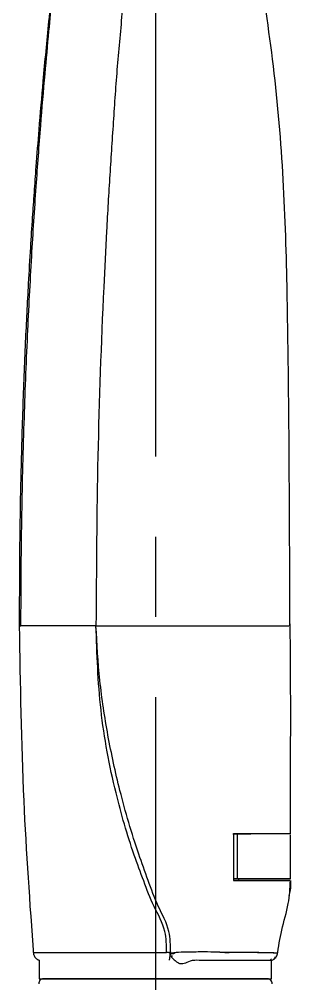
# Model space of a CAD drawing. Header units: millimetres. Extents: x 14183 to 14777, y -4239 to -3399.
# Drawn here: x 14657.63 to 14665.17, y -3784.12 to -3757.37 of the extents above; entities that cross this region are included whole.
import ezdxf

# ---------------------------------------------------------------- set-up
doc = ezdxf.new("R2010")
doc.units = ezdxf.units.MM
doc.header["$LTSCALE"] = 0.1
doc.linetypes.add('CENTER2', pattern=[28.575, 19.05, -3.175, 3.175, -3.175])
doc.linetypes.add('HIDDENX2', pattern=[19.05, 12.7, -6.35])
doc.layers.get('0').update_dxf_attribs({"lineweight": 15})
doc.layers.add('HIDDEN', color=8, linetype='HIDDENX2')

msp = doc.modelspace()

# ---------------------------------------------------------------- linework, layer by layer
at = {"linetype": 'Continuous', "lineweight": 25}
for p, q in [((14657.64, -3774.187), (14657.679, -3774.187)), ((14663.582, -3779.955), (14663.583, -3781.255)), ((14663.68, -3779.955), (14663.68, -3781.205)), ((14665.164, -3781.206), (14665.164, -3779.984)), ((14663.68, -3781.205), (14663.582, -3781.205)), ((14663.583, -3781.205), (14664.046, -3781.205)), ((14664.194, -3781.205), (14663.583, -3781.205)), ((14663.583, -3781.205), (14663.766, -3781.205)), ((14663.733, -3781.256), (14663.733, -3781.205)), ((14663.733, -3781.206), (14663.83, -3781.206)), ((14663.766, -3781.205), (14663.778, -3781.205)), ((14663.804, -3781.206), (14663.804, -3781.205)), ((14663.804, -3781.206), (14664.382, -3781.206)), ((14663.872, -3781.205), (14663.872, -3781.206)), ((14664.45, -3781.206), (14663.872, -3781.206)), ((14664.674, -3781.206), (14664.101, -3781.206)), ((14664.124, -3781.206), (14664.697, -3781.206)), ((14664.194, -3781.205), (14664.194, -3781.205)), ((14664.674, -3781.206), (14664.674, -3781.206)), ((14664.702, -3781.206), (14664.702, -3781.205)), ((14661.888, -3783.356), (14661.832, -3783.356)), ((14664.634, -3783.424), (14664.599, -3783.467)), ((14658.189, -3783.467), (14658.189, -3783.981)), ((14664.639, -3783.981), (14664.639, -3783.471)), ((14658.189, -3783.981), (14664.639, -3783.981))]:
    msp.add_line(p, q, dxfattribs=at)
at = {"linetype": 'Continuous', "lineweight": 25, "flags": 128}
for points in [[(14665.164, -3779.956), (14665.126, -3779.956), (14664.998, -3779.955), (14664.783, -3779.955), (14664.487, -3779.955), (14664.116, -3779.955), (14663.68, -3779.955)], [(14663.68, -3781.205), (14664.116, -3781.205), (14664.487, -3781.205), (14664.784, -3781.205), (14664.998, -3781.205), (14665.126, -3781.206), (14665.164, -3781.206), (14665.111, -3781.206), (14664.968, -3781.206), (14664.739, -3781.206), (14664.429, -3781.206), (14664.046, -3781.206), (14663.733, -3781.206)], [(14664.382, -3781.206), (14664.336, -3781.206), (14664.28, -3781.206), (14664.213, -3781.206), (14664.136, -3781.206), (14664.048, -3781.206), (14663.951, -3781.206), (14663.843, -3781.206), (14663.727, -3781.206)], [(14663.778, -3781.205), (14664.175, -3781.205), (14664.495, -3781.205), (14664.728, -3781.205), (14664.869, -3781.206), (14664.914, -3781.206), (14664.861, -3781.206), (14664.711, -3781.206), (14664.47, -3781.206), (14664.143, -3781.206), (14663.739, -3781.206), (14663.733, -3781.206)], [(14663.872, -3781.206), (14663.876, -3781.206), (14663.876, -3781.206), (14663.873, -3781.206), (14663.866, -3781.206), (14663.856, -3781.206), (14663.842, -3781.206), (14663.825, -3781.206), (14663.804, -3781.206)], [(14663.83, -3781.206), (14663.995, -3781.206), (14664.144, -3781.206), (14664.277, -3781.206), (14664.392, -3781.206), (14664.491, -3781.206), (14664.571, -3781.206), (14664.632, -3781.206), (14664.674, -3781.206)], [(14664.046, -3781.205), (14664.134, -3781.205), (14664.212, -3781.205), (14664.279, -3781.206), (14664.335, -3781.206), (14664.381, -3781.206), (14664.415, -3781.206), (14664.438, -3781.206), (14664.45, -3781.206)], [(14664.697, -3781.206), (14664.701, -3781.206), (14664.685, -3781.206), (14664.65, -3781.206), (14664.595, -3781.206), (14664.522, -3781.206), (14664.431, -3781.205), (14664.321, -3781.205), (14664.194, -3781.205)], [(14664.807, -3783.272), (14664.804, -3783.271), (14664.752, -3783.267), (14664.687, -3783.265), (14664.591, -3783.261), (14664.431, -3783.257), (14664.246, -3783.255), (14663.981, -3783.251), (14663.621, -3783.251), (14663.459, -3783.257), (14663.344, -3783.257), (14663.285, -3783.254), (14663.254, -3783.252), (14663.224, -3783.249), (14663.217, -3783.249), (14663.198, -3783.247), (14663.159, -3783.245), (14663.083, -3783.241), (14662.994, -3783.237), (14662.834, -3783.234), (14662.642, -3783.235), (14662.467, -3783.238), (14662.423, -3783.239), (14662.419, -3783.239), (14662.417, -3783.239), (14662.417, -3783.239), (14662.417, -3783.239), (14662.417, -3783.239), (14662.417, -3783.239), (14662.417, -3783.239), (14662.417, -3783.239), (14662.291, -3783.242), (14662.054, -3783.248), (14661.991, -3783.25), (14661.961, -3783.258), (14661.931, -3783.275), (14661.912, -3783.283), (14661.89, -3783.289), (14661.886, -3783.289), (14661.863, -3783.29), (14661.845, -3783.301), (14661.839, -3783.284), (14661.823, -3783.279), (14661.82, -3783.278), (14661.82, -3783.278), (14661.819, -3783.278), (14661.819, -3783.278), (14661.818, -3783.278), (14661.818, -3783.278), (14661.818, -3783.279), (14661.818, -3783.279), (14661.819, -3783.28), (14661.819, -3783.28), (14661.822, -3783.283), (14661.825, -3783.286), (14661.845, -3783.301)]]:
    msp.add_lwpolyline(points, dxfattribs=at)
at = {"linetype": 'Continuous', "lineweight": 25}
for centre, radius, start, end in [((14664.101, -3772.825), 8.381, 269.9972, 270.1528), ((14658.3, -3784.106), 0.125, 90, 184.7636), ((14664.528, -3784.106), 0.125, 355.2364, 90)]:
    msp.add_arc(centre, radius, start, end, dxfattribs=at)
for points, knots in [([(14658.647, -3755.465), (14658.58, -3756.12), (14658.455, -3757.324), (14658.298, -3758.977), (14658.183, -3760.319), (14658.102, -3761.35), (14658.043, -3762.162), (14657.991, -3762.91), (14657.938, -3763.75), (14657.87, -3764.902), (14657.795, -3766.395), (14657.723, -3768.207), (14657.669, -3770.158), (14657.636, -3772.162), (14657.635, -3773.515), (14657.634, -3774.187)], [0, 0, 0, 0, 0.105196, 0.19371, 0.26552, 0.320633, 0.35906, 0.395828, 0.440453, 0.493739, 0.580344, 0.679527, 0.78368, 0.892507, 1, 1, 1, 1]), ([(14657.679, -3774.187), (14657.684, -3773.209), (14657.693, -3771.336), (14657.761, -3768.649), (14657.856, -3766.211), (14657.971, -3764.022), (14658.095, -3762.083), (14658.221, -3760.396), (14658.341, -3758.961), (14658.45, -3757.777), (14658.536, -3756.893), (14658.599, -3756.272), (14658.64, -3755.878), (14658.665, -3755.637), (14658.679, -3755.515), (14658.683, -3755.478), (14658.684, -3755.465)], [0, 0, 0, 0, 0.156347, 0.299644, 0.429772, 0.546645, 0.650201, 0.740398, 0.817205, 0.880605, 0.930589, 0.959269, 0.980397, 0.993974, 0.997931, 1, 1, 1, 1]), ([(14660.496, -3755.465), (14660.505, -3755.984), (14660.523, -3757.022), (14660.352, -3758.572), (14660.25, -3760.127), (14660.144, -3761.683), (14660.055, -3763.241), (14659.924, -3765.841), (14659.793, -3769.489), (14659.773, -3772.62), (14659.764, -3774.186)], [0, 0, 0, 0, 0.083093, 0.166331, 0.249579, 0.332841, 0.416121, 0.499426, 0.749521, 1, 1, 1, 1]), ([(14665.15, -3774.187), (14665.144, -3772.619), (14665.131, -3769.478), (14665.093, -3765.286), (14664.982, -3761.613), (14664.708, -3758.505), (14664.381, -3756.463), (14664.221, -3755.46)], [0, 0, 0, 0, 0.250564, 0.501896, 0.66973, 0.837695, 1, 1, 1, 1]), ([(14657.633, -3774.187), (14657.658, -3775.804), (14657.705, -3778.845), (14657.924, -3781.888), (14658.026, -3783.312)], [0, 0, 0, 0, 0.5318727, 1, 1, 1, 1]), ([(14659.764, -3774.186), (14659.57, -3774.186), (14659.183, -3774.186), (14658.664, -3774.186), (14658.289, -3774.186), (14658.068, -3774.186), (14657.816, -3774.187), (14657.725, -3774.187), (14657.679, -3774.187)], [0, 0, 0, 0, 0.124565, 0.24912, 0.373679, 0.498824, 0.749411, 1, 1, 1, 1]), ([(14659.764, -3774.186), (14660.083, -3774.186), (14660.722, -3774.186), (14661.664, -3774.186), (14662.58, -3774.186), (14663.482, -3774.186), (14664.255, -3774.186), (14664.811, -3774.186), (14665.107, -3774.187), (14665.115, -3774.187), (14665.117, -3774.187)], [0, 0, 0, 0, 0.135653, 0.271236, 0.406894, 0.542388, 0.67741, 0.812636, 0.947852, 1, 1, 1, 1]), ([(14661.723, -3783.248), (14661.722, -3783.051), (14661.72, -3782.596), (14661.355, -3781.976), (14661.088, -3781.267), (14660.7, -3780.229), (14660.248, -3778.659), (14659.844, -3776.529), (14659.79, -3774.967), (14659.764, -3774.186)], [0, 0, 0, 0, 0.062274, 0.1439368, 0.2256605, 0.3073819, 0.49995, 0.749975, 1, 1, 1, 1]), ([(14661.833, -3783.249), (14661.832, -3783.052), (14661.829, -3782.596), (14661.473, -3781.968), (14661.21, -3781.249), (14660.827, -3780.189), (14660.432, -3778.851), (14660.083, -3777.239), (14659.85, -3775.711), (14659.792, -3774.693), (14659.764, -3774.186)], [0, 0, 0, 0, 0.06232, 0.144171, 0.226525, 0.309527, 0.505921, 0.673679, 0.837722, 1, 1, 1, 1]), ([(14665.162, -3779.956), (14665.162, -3779.748), (14665.161, -3778.721), (14665.177, -3776.78), (14665.164, -3775.046), (14665.157, -3774.133)], [0, 0, 0, 0, 0.106754, 0.529414, 1, 1, 1, 1]), ([(14663.563, -3779.955), (14663.639, -3779.955), (14663.874, -3779.956), (14664.051, -3779.956), (14664.057, -3779.956), (14664.059, -3779.956)], [0, 0, 0, 0, 0.241084, 0.741833, 1, 1, 1, 1]), ([(14665.137, -3779.956), (14665.139, -3779.956), (14665.144, -3779.956), (14664.925, -3779.955), (14664.547, -3779.955), (14664.114, -3779.955), (14663.766, -3779.955), (14663.582, -3779.955)], [0, 0, 0, 0, 0.073006, 0.40703, 0.59301, 0.785461, 1, 1, 1, 1]), ([(14663.583, -3781.255), (14663.691, -3781.255), (14663.96, -3781.255), (14664.363, -3781.255), (14664.724, -3781.255), (14664.986, -3781.255), (14665.139, -3781.256), (14665.142, -3781.256), (14665.143, -3781.256)], [0, 0, 0, 0, 0.1255731, 0.3123296, 0.5040314, 0.6906871, 0.8823505, 1, 1, 1, 1]), ([(14664.798, -3783.33), (14664.832, -3783.097), (14664.904, -3782.611), (14665.127, -3781.939), (14665.15, -3781.471), (14665.161, -3781.257)], [0, 0, 0, 0, 0.335531, 0.69709, 1, 1, 1, 1]), ([(14665.168, -3781.256), (14665.168, -3781.256), (14665.168, -3781.256), (14665.168, -3781.256), (14665.168, -3781.258), (14665.168, -3781.263), (14665.168, -3781.284), (14665.167, -3781.369), (14665.162, -3781.51), (14665.135, -3781.631), (14665.122, -3781.69)], [0, 0, 0, 0, 0.000104, 0.000819, 0.002793, 0.010111, 0.038293, 0.148911, 0.587571, 1, 1, 1, 1]), ([(14658.021, -3783.25), (14658.026, -3783.281), (14658.037, -3783.344), (14658.08, -3783.391), (14658.102, -3783.416)], [0, 0, 0, 0, 0.482084, 1, 1, 1, 1]), ([(14658.037, -3783.25), (14658.034, -3783.25), (14658.022, -3783.25), (14658.144, -3783.25), (14658.39, -3783.25), (14658.762, -3783.251), (14659.231, -3783.252), (14659.782, -3783.255), (14660.394, -3783.253), (14661.05, -3783.249), (14661.497, -3783.249), (14661.723, -3783.248)], [0, 0, 0, 0, 0.055741, 0.173797, 0.291952, 0.410387, 0.52902, 0.646374, 0.762497, 0.880242, 1, 1, 1, 1]), ([(14658.189, -3783.466), (14658.188, -3783.466), (14658.155, -3783.461), (14658.128, -3783.438), (14658.102, -3783.416)], [0, 0, 0, 0, 0.038833, 1, 1, 1, 1]), ([(14661.825, -3783.258), (14661.808, -3783.257), (14661.787, -3783.255), (14661.762, -3783.252), (14661.745, -3783.25), (14661.731, -3783.249), (14661.723, -3783.248)], [0, 0, 0, 0, 0.50158, 0.593619, 0.748721, 1, 1, 1, 1]), ([(14661.802, -3783.467), (14661.803, -3783.466), (14661.807, -3783.461), (14661.814, -3783.419), (14661.822, -3783.347), (14661.824, -3783.287), (14661.825, -3783.258)], [0, 0, 0, 0, 0.0285294, 0.3582337, 0.6893987, 1, 1, 1, 1]), ([(14664.787, -3783.27), (14664.786, -3783.269), (14664.785, -3783.267), (14664.588, -3783.259), (14664.199, -3783.253), (14663.696, -3783.253), (14663.196, -3783.247), (14662.751, -3783.229), (14662.388, -3783.242), (14662.103, -3783.244), (14661.956, -3783.254), (14661.887, -3783.271), (14661.854, -3783.27), (14661.833, -3783.263), (14661.826, -3783.257), (14661.825, -3783.255), (14661.824, -3783.255), (14661.824, -3783.255), (14661.824, -3783.255), (14661.824, -3783.255), (14661.824, -3783.253), (14661.822, -3783.251), (14661.821, -3783.247), (14661.821, -3783.245), (14661.821, -3783.244), (14661.821, -3783.244), (14661.821, -3783.244), (14661.821, -3783.244), (14661.821, -3783.243), (14661.822, -3783.239), (14661.826, -3783.227), (14661.835, -3783.217), (14661.841, -3783.21)], [0, 0, 0, 0, 0.05415, 0.230064, 0.398595, 0.570737, 0.694332, 0.780667, 0.881522, 0.937725, 0.96611, 0.975012, 0.983168, 0.986911, 0.988528, 0.988722, 0.988818, 0.98883, 0.988837, 0.988838, 0.989039, 0.989763, 0.990932, 0.99114, 0.991207, 0.991261, 0.99133, 0.991394, 0.991449, 0.991811, 0.993937, 1, 1, 1, 1]), ([(14661.841, -3783.21), (14661.836, -3783.214), (14661.828, -3783.22), (14661.822, -3783.23), (14661.821, -3783.234), (14661.821, -3783.237), (14661.822, -3783.239), (14661.822, -3783.239)], [0, 0, 0, 0, 0.558432, 0.743164, 0.885711, 0.948135, 1, 1, 1, 1]), ([(14661.822, -3783.33), (14661.836, -3783.347), (14661.877, -3783.395), (14661.948, -3783.468), (14662.015, -3783.522), (14662.05, -3783.538), (14662.056, -3783.541)], [0, 0, 0, 0, 0.218187, 0.649903, 0.940516, 1, 1, 1, 1]), ([(14661.91, -3783.282), (14661.904, -3783.284), (14661.892, -3783.289), (14661.867, -3783.291), (14661.843, -3783.288), (14661.828, -3783.282), (14661.824, -3783.28)], [0, 0, 0, 0, 0.204886, 0.406025, 0.813954, 1, 1, 1, 1]), ([(14661.833, -3783.249), (14661.832, -3783.251), (14661.829, -3783.254), (14661.826, -3783.257), (14661.825, -3783.258)], [0, 0, 0, 0, 0.534449, 1, 1, 1, 1]), ([(14664.626, -3783.47), (14664.66, -3783.46), (14664.727, -3783.442), (14664.737, -3783.396), (14664.743, -3783.373)], [0, 0, 0, 0, 0.508947, 1, 1, 1, 1]), ([(14664.713, -3783.427), (14664.727, -3783.415), (14664.755, -3783.39), (14664.783, -3783.349), (14664.794, -3783.321), (14664.798, -3783.309)], [0, 0, 0, 0, 0.377685, 0.749689, 1, 1, 1, 1]), ([(14662.056, -3783.541), (14662.059, -3783.543), (14662.071, -3783.549), (14662.101, -3783.557), (14662.149, -3783.561), (14662.252, -3783.544), (14662.402, -3783.453), (14662.641, -3783.461), (14662.862, -3783.458), (14663.053, -3783.462), (14663.2, -3783.466), (14663.328, -3783.467), (14663.459, -3783.464), (14663.674, -3783.462), (14663.957, -3783.462), (14664.227, -3783.463), (14664.417, -3783.462), (14664.555, -3783.464), (14664.604, -3783.464), (14664.629, -3783.463)], [0, 0, 0, 0, 0.003226, 0.009768, 0.02341, 0.039975, 0.086459, 0.150472, 0.22329, 0.267891, 0.313422, 0.353318, 0.383215, 0.434505, 0.562896, 0.689184, 0.790548, 0.888127, 1, 1, 1, 1]), ([(14662.041, -3783.981), (14661.853, -3783.981), (14661.466, -3783.981), (14660.862, -3783.981), (14660.258, -3783.981), (14659.688, -3783.981), (14659.192, -3783.981), (14658.796, -3783.981), (14658.517, -3783.981), (14658.342, -3783.981), (14658.314, -3783.981), (14658.301, -3783.981)], [0, 0, 0, 0, 0.104357, 0.214964, 0.330171, 0.447821, 0.565473, 0.680679, 0.791286, 0.895644, 1, 1, 1, 1]), ([(14664.523, -3783.981), (14664.516, -3783.981), (14664.501, -3783.981), (14664.327, -3783.981), (14664.033, -3783.981), (14663.626, -3783.981), (14663.138, -3783.981), (14662.604, -3783.981), (14662.225, -3783.981), (14662.041, -3783.981)], [0, 0, 0, 0, 0.127398, 0.275087, 0.425911, 0.576734, 0.724424, 0.866219, 1, 1, 1, 1])]:
    msp.add_open_spline(points, degree=3, knots=knots, dxfattribs=at)
at = {"layer": 'HIDDEN', "color": 1, "linetype": 'CENTER2', "ltscale": 7}
msp.add_line((14661.414, -3636.147), (14661.414, -3912.231), dxfattribs=at)

doc.saveas('drawing.dxf')
